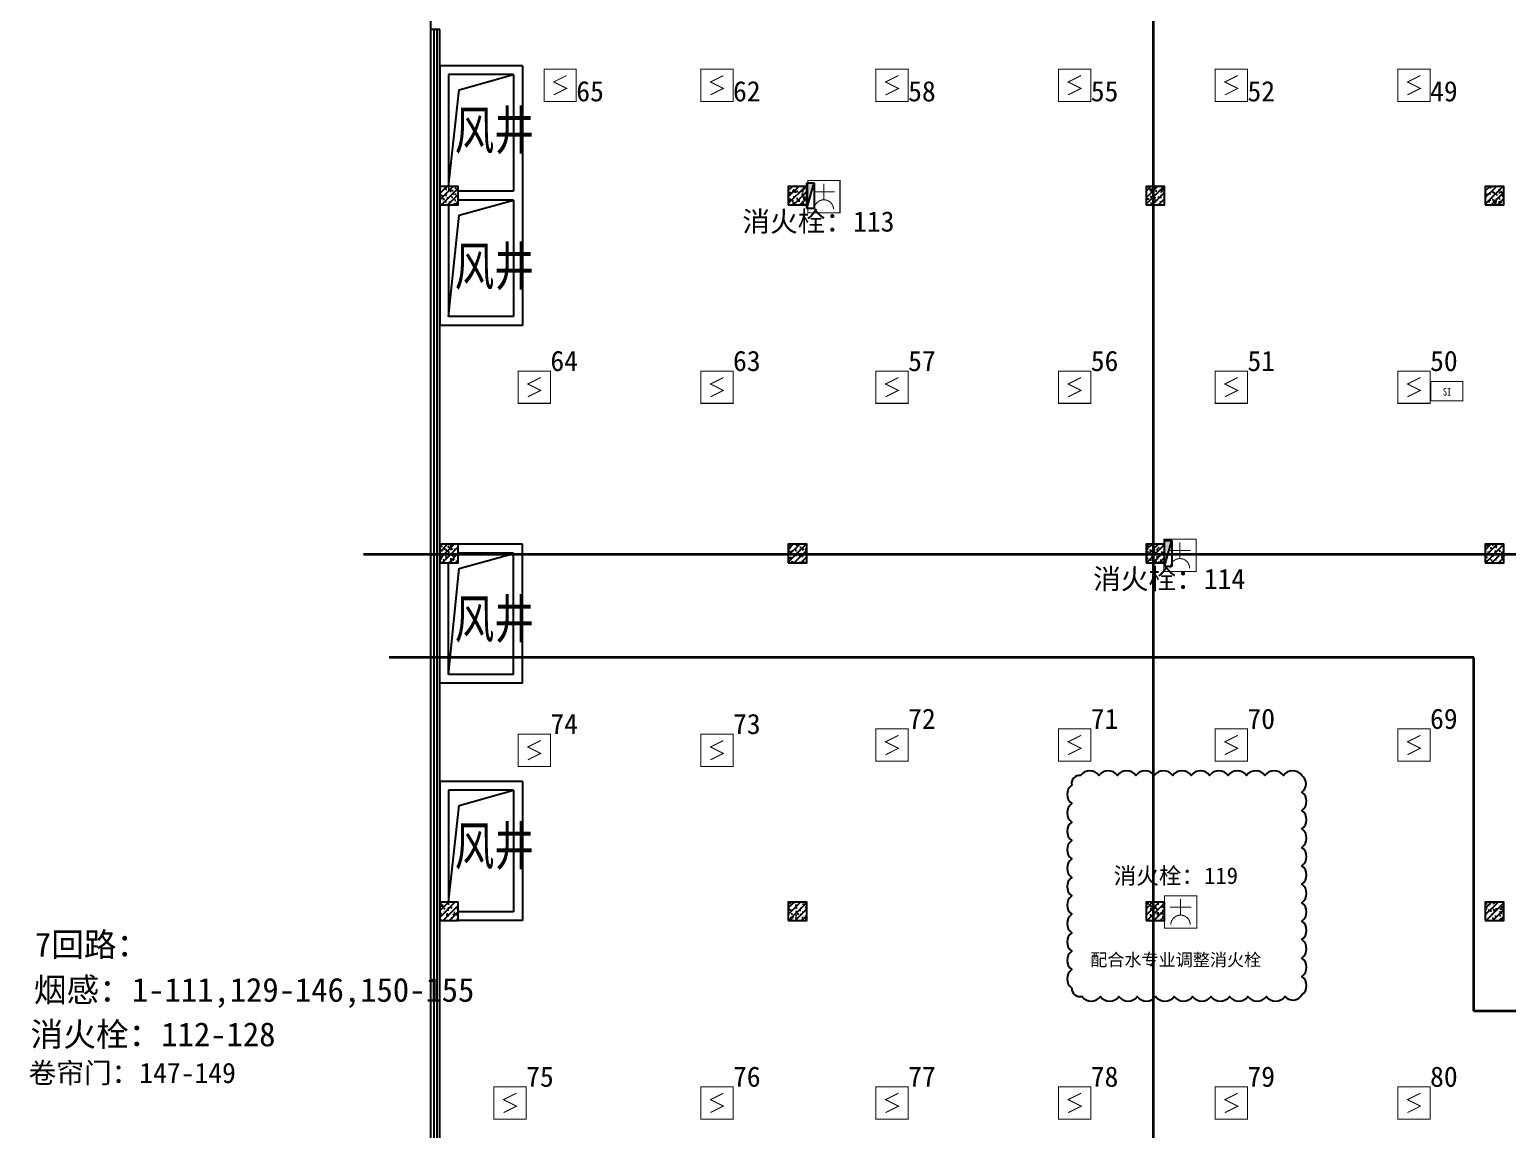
# Model space of a CAD drawing. Header units: millimetres. Extents: x -633009578 to 5705885, y -633235091 to 2571734.
# Drawn here: x 3271298 to 3311370, y 1947487 to 1977300 of the extents above; entities that cross this region are included whole.
import ezdxf

# ---------------------------------------------------------------- set-up
doc = ezdxf.new("R2010")
doc.units = ezdxf.units.MM
doc.header["$LTSCALE"] = 1000
doc.header["$MEASUREMENT"] = 0
doc.layers.get('0').update_dxf_attribs({"color": 9})
for name, color, linetype in [('000000000000电气', 7, 'Continuous'), ('3T_WOOD', 21, 'Continuous'), ('A-COLUM(柱)', 255, 'Continuous'), ('A-F-AREA(计算)', 5, 'Continuous'), ('A-OTHER(其它)', 192, 'Continuous'), ('A-TEXT(房间)', 243, 'Continuous'), ('A-WALL(墙)', 255, 'Continuous'), ('A-WINDOW（窗）', 4, 'Continuous'), ('EQUIP_消火栓', 7, 'Continuous'), ('设备-消防', 3, 'Continuous'), ('设备-照明', 3, 'Continuous')]:
    doc.layers.add(name, color=color, linetype=linetype)
doc.styles.add('_TCH', font='simhei.ttf', dxfattribs={"width": 0.75, "bigfont": 'hztxt.shx'})
doc.styles.add('ELEC-DIM', font='simhei.ttf')
doc.styles.add('IDQSTYLE', font='simhei.ttf', dxfattribs={"width": 0.707, "bigfont": 'hztxt.shx'})
doc.styles.get("Standard").update_dxf_attribs({"font": 'simhei.ttf', "bigfont": 'hztxt.shx'})
doc.styles.add('宋体', font='simhei.ttf')

# ---------------------------------------------------------------- blocks, each defined once
blk = doc.blocks.new('HC001224')
at = {"color": 0, "linetype": 'Continuous', "const_width": 0.2}
blk.add_lwpolyline([(-3.125, 3.125), (3.125, 3.125), (3.125, -3.125), (-3.125, -3.125)], close=True, dxfattribs=at)
blk.add_lwpolyline([(1.25, 1.875), (-1.25, 0.625), (1.25, -0.625), (-1.25, -1.875)], dxfattribs=at)
at = {"color": 0, "style": 'IDQSTYLE', "width": 0.7}
blk.add_attdef('PSFHATT', (5.125, -3.125), '', height=2.5, dxfattribs=at)
blk = doc.blocks.new('HC001552')
at = {"color": 0, "linetype": 'Continuous', "const_width": 0.2}
blk.add_lwpolyline([(-3.125, 3.125), (3.125, 3.125), (3.125, -3.125), (-3.125, -3.125)], close=True, dxfattribs=at)
blk.add_lwpolyline([(-1.875, 2.5, 0.1989123673796508), (-1.325825214724788, 1.174174785275256, 0.1989123673796632), (-1.010554351787499e-15, 0.625, 0.1989123673796561), (1.325825214724758, 1.174174785275198, 0.1989123673796527), (1.875, 2.5)], format="xyb", dxfattribs=at)
for points in [[(-1.4210854715202e-14, 0.625), (0, -2.5)], [(-2.062500000000007, -0.9375000000000071), (2.062499999999993, -0.9374999999999931)]]:
    blk.add_lwpolyline(points, dxfattribs=at)
at = {"color": 0, "style": 'IDQSTYLE', "width": 0.7}
blk.add_attdef('PSFHATT', (5.125, -3.125), '', height=2.5, dxfattribs=at)
blk = doc.blocks.new('HC001180')
at = {"color": 0, "linetype": 'Continuous', "const_width": 0.2}
blk.add_lwpolyline([(-3.125, 1.875000000000028), (3.125, 1.875000000000028), (3.125, -1.874999999999972), (-3.125, -1.874999999999972)], close=True, dxfattribs=at)
at = {"color": 0, "style": 'IDQSTYLE', "width": 0.7}
for tag, p in [('SI', (-0.7698887372055268, -0.8480397754184743)), ('PSFHATT', (5.125, -1.874999999999972))]:
    blk.add_attdef(tag, p, '', height=1.5, dxfattribs=at)
blk = doc.blocks.new('$TwtSys$00000434')
for p, q in [((-0.5, 0.5), (-0.5, -0.5)), ((-0.5, -0.5), (0.5, 0.5)), ((0.5, 0.5), (-0.5, 0.5)), ((0.5, -0.5), (0.5, 0.5)), ((-0.5, -0.5), (0.5, -0.5))]:
    blk.add_line(p, q)
blk.add_solid([(0.5, -0.5), (0.5, 0.5), (-0.5, -0.5)])
blk = doc.blocks.new('G$CD148DACB')
at = {"layer": 'EQUIP_消火栓', "xscale": 700, "yscale": -200, "zscale": 700, "rotation": 90.00000500895631}
for p in [(-123250.0000000098, 116300.0000087852), (-113550.0000000098, 106600.0000087852)]:
    blk.add_blockref('$TwtSys$00000434', p, dxfattribs=at)
blk = doc.blocks.new('_FZH')
h = blk.add_hatch()
h.set_pattern_fill('钢筋混凝土', color=256, scale=0.1, style=0)
h.set_pattern_definition([(45, (0, 0), (-0.1767766952966369, 0.1767766952966369), []), (50, (0, 0), (0.7172601826007535, -0.06275213498259512), [0.07500000000000001, -0.8250000000000001]), (355, (0, 0), (-0.138751333613, 0.7521921337000119), [0.06, -0.66]), (100.4514, (0.05977168000000001, -0.00522934), (0.5785093817140216, 0.6894395420609536), [0.06374019, -0.701142112]), (46.1842, (0, 0.2), (1.067241048625645, -0.1655190143290181), [0.1125, -1.2375]), (96.6356, (0.088936745, 0.186206693), (0.9346627055487033, 0.9741178709004418), [0.095610288, -1.051713]), (351.1842, (0, 0.2), (0.9346619451336272, 0.9741186009253247), [0.09000000000000001, -0.9900000000000001]), (21, (0.1, 0.15), (0.5969070521184617, -0.4026188906653388), [0.07500000000000001, -0.8250000000000001]), (326, (0.1, 0.15), (0.2433153319215824, 0.7251500450468529), [0.06, -0.66]), (71.4514, (0.149742233, 0.116448394), (0.84022262858149, 0.3225304967099524), [0.06374019, -0.701142112]), (37.50000000000001, (0, 0), (0.01215985531729062, 0.3328938538313115), [0, -0.652, 0, -0.67, 0, -0.6625000000000001]), (7.499999999999999, (0, 0), (0.2630695374421486, 0.3944117118823603), [0, -0.382, 0, -0.637, 0, -0.2525]), (-32.5, (-0.223, 0), (0.533822436172409, -0.02255487173437976), [0, -0.25, 0, -0.78, 0, -1.035]), (-42.5, (-0.323, 0), (0.5831861693423862, 0.1001049823323177), [0, -0.325, 0, -0.518, 0, -0.735])])
h.paths.add_polyline_path([(-0.5, -0.5), (0.5, -0.5), (0.5, 0.5), (-0.5, 0.5)])
blk.add_lwpolyline([(-0.5, -0.5), (0.5, -0.5), (0.5, 0.5), (-0.5, 0.5)], close=True)
blk = doc.blocks.new('$TCHSYS$WIN2D')
for p, q in [((-0.5, 0.5), (0.5, 0.5)), ((-0.5, 0.5), (-0.4999999999999999, -0.5)), ((0.5, 0.5), (0.4999999999999998, -0.5)), ((0.5, 0.1666666666666666), (-0.5, 0.1666666666666666)), ((0.5, -0.1666666666666667), (-0.5, -0.1666666666666667)), ((-0.4999999999999999, -0.5), (0.5, -0.5))]:
    blk.add_line(p, q)

msp = doc.modelspace()

# ---------------------------------------------------------------- linework, layer by layer
at = {"layer": '000000000000电气', "color": 4, "lineweight": 35}
for p, q in [((3301768.505206366, 1994219.961148937), (3301768.505206366, 1964731.936101614)), ((3301768.505206366, 1964731.936101614), (3301768.505206366, 1949821.454050158)), ((3296873.918288362, 1963072.478434223), (3280351.691140806, 1963072.478434223)), ((3343723.896011235, 1963072.478434223), (3296873.918288362, 1963072.478434223)), ((3301768.505206366, 1949821.454050158), (3301768.505206366, 1931726.016170191))]:
    msp.add_line(p, q, dxfattribs=at)
at = {"layer": '000000000000电气', "color": 1, "lineweight": 35}
for p, q in [((3310456.955518402, 1960279.386026636), (3281047.717363762, 1960279.386026636)), ((3310456.955518402, 1950695.334773406), (3310456.955518402, 1960279.386026636)), ((3358763.3977841, 1950695.334773406), (3310456.955518402, 1950695.334773406))]:
    msp.add_line(p, q, dxfattribs=at)
at = {"layer": '3T_WOOD'}
msp.add_lwpolyline([(3284659.99403177, 1963349.596922462), (3282419.994031749, 1963349.596922424)], dxfattribs=at)
at = {"layer": 'A-F-AREA(计算)'}
msp.add_lwpolyline([(3282179.971570265, 1991839.59697076), (3416459.971570265, 1991839.59697076), (3416459.971570265, 1855759.59697076), (3282179.971570265, 1855759.59697076)], close=True, dxfattribs=at)
at = {"layer": 'A-OTHER(其它)'}
for points in [[(3282659.994031688, 1973049.596922453), (3282945.924331985, 1975669.748718478), (3284419.994031774, 1976079.596922431)], [(3282659.994031697, 1969519.596922328), (3282945.924331528, 1972269.748718509), (3284419.994031317, 1972679.596922462)], [(3282659.994031688, 1959819.596922151), (3282945.924331985, 1962689.748718467), (3284419.994031774, 1963099.59692242)], [(3282659.994031688, 1953649.596922453), (3282945.924331985, 1956269.748718478), (3284419.994031774, 1956679.596922431)]]:
    msp.add_lwpolyline(points, dxfattribs=at)
at = {"layer": 'A-WALL(墙)'}
for p, q in [((3282419.994031727, 1976319.59692237), (3282419.994031734, 1973049.596922453)), ((3284659.99403176, 1976319.59692237), (3282419.994031727, 1976319.59692237)), ((3282659.99403173, 1976079.596922373), (3282659.994031738, 1973049.596922453)), ((3284419.994031616, 1976079.596922373), (3282659.99403173, 1976079.596922373)), ((3284419.994031616, 1976079.596922373), (3284419.994031616, 1972919.59692259)), ((3284659.99403176, 1976319.59692237), (3284659.994031749, 1972799.596922446)), ((3284419.994031616, 1972919.59692259), (3282919.994031977, 1972919.596922586)), ((3284659.994031749, 1972799.596922446), (3284659.994031756, 1969279.596922575)), ((3282419.994031767, 1972549.596922453), (3282419.994031719, 1969279.596922575)), ((3282659.994031721, 1972549.596922453), (3282659.994031719, 1969519.596922572)), ((3284419.994031758, 1972679.596922348), (3282919.994031977, 1972679.596922501)), ((3284419.994031758, 1972679.596922348), (3284419.994031758, 1969519.596922572)), ((3284659.994031756, 1969279.596922575), (3282419.994031719, 1969279.596922575)), ((3284419.994031758, 1969519.596922572), (3282659.994031719, 1969519.596922572)), ((3284659.994031661, 1963349.596922462), (3282919.994031977, 1963349.596922483)), ((3284659.99403166, 1959579.596922344), (3284659.994031661, 1963349.596922462)), ((3282419.99403165, 1959579.596922344), (3282419.994031677, 1962849.596922453)), ((3282659.994031796, 1959819.596922341), (3282659.994031713, 1962849.596922453)), ((3284419.994031664, 1963109.596922462), (3282919.994031977, 1963109.596922372)), ((3284419.994031663, 1959819.596922341), (3284419.994031664, 1963109.596922462)), ((3284659.99403166, 1959579.596922344), (3282419.99403165, 1959579.596922344)), ((3284419.994031663, 1959819.596922341), (3282659.994031796, 1959819.596922341)), ((3282419.99403173, 1956919.596922379), (3282419.994031739, 1953649.596922453)), ((3284659.994031738, 1956919.596922379), (3282419.99403173, 1956919.596922379)), ((3284659.994031738, 1956919.596922379), (3284659.994031738, 1953149.596922356)), ((3282659.994031733, 1956679.596922382), (3282659.994031793, 1953649.596922453)), ((3284419.99403174, 1956679.596922382), (3282659.994031733, 1956679.596922382)), ((3284419.99403174, 1956679.596922382), (3284419.994031741, 1953389.596922586)), ((3284419.994031741, 1953389.596922586), (3282919.994031977, 1953389.596922351)), ((3284659.994031738, 1953149.596922356), (3282919.994031977, 1953149.596922247))]:
    msp.add_line(p, q, dxfattribs=at)
at = {"layer": '设备-照明', "color": 6}
msp.add_lwpolyline([(3305795.210073127, 1957080.794877798, 0.5206), (3305295.210073127, 1957080.794877798, 0.5206), (3304795.210073127, 1957080.794877798, 0.5206), (3304295.210073127, 1957080.794877798, 0.5206), (3303795.210073127, 1957080.794877798, 0.5206), (3303295.210073127, 1957080.794877798, 0.5206), (3302795.210073127, 1957080.794877798, 0.5206), (3302295.210073127, 1957080.794877798, 0.5206), (3301795.210073127, 1957080.794877798, 0.5206), (3301295.210073127, 1957080.794877798, 0.5206), (3300795.210073127, 1957080.794877798, 0.5206), (3300295.210073127, 1957080.794877798, 0.5206), (3299795.210073127, 1957080.794877798, 0.5206), (3299558.167720394, 1956817.837230531, 0.5206), (3299558.167720394, 1956317.837230531, 0.5206), (3299558.167720394, 1955817.837230531, 0.5206), (3299558.167720394, 1955317.837230531, 0.5206), (3299558.167720394, 1954817.837230531, 0.5206), (3299558.167720394, 1954317.837230531, 0.5206), (3299558.167720394, 1953817.837230531, 0.5206), (3299558.167720394, 1953317.837230531, 0.5206), (3299558.167720394, 1952817.837230531, 0.5206), (3299558.167720394, 1952317.837230531, 0.5206), (3299558.167720394, 1951817.837230531, 0.5206), (3299558.167720394, 1951317.837230531, 0.5206), (3299834.475226168, 1951094.144736306, 0.5206), (3300334.475226168, 1951094.144736306, 0.5206), (3300834.475226168, 1951094.144736306, 0.5206), (3301334.475226168, 1951094.144736306, 0.5206), (3301834.475226168, 1951094.144736306, 0.5206), (3302334.475226168, 1951094.144736306, 0.5206), (3302834.475226168, 1951094.144736306, 0.5206), (3303334.475226168, 1951094.144736306, 0.5206), (3303834.475226168, 1951094.144736306, 0.5206), (3304334.475226168, 1951094.144736306, 0.5206), (3304834.475226168, 1951094.144736306, 0.5206), (3305334.475226168, 1951094.144736306, 0.5206), (3305795.210073127, 1951133.409889347, 0.5206), (3305795.210073127, 1951633.409889347, 0.5206), (3305795.210073127, 1952133.409889347, 0.5206), (3305795.210073127, 1952633.409889347, 0.5206), (3305795.210073127, 1953133.409889347, 0.5206), (3305795.210073127, 1953633.409889347, 0.5206), (3305795.210073127, 1954133.409889347, 0.5206), (3305795.210073127, 1954633.409889347, 0.5206), (3305795.210073127, 1955133.409889347, 0.5206), (3305795.210073127, 1955633.409889347, 0.5206), (3305795.210073127, 1956133.409889347, 0.5206), (3305795.210073127, 1956633.409889347, 0.5206), (3305795.210073127, 1957080.794877798, 0.5206)], format="xyb", close=True, dxfattribs=at)

# ---------------------------------------------------------------- block references
at = {"layer": '3T_WOOD'}
msp.add_blockref('G$CD148DACB', (3415719.994031765, 1856499.596922423), dxfattribs=at)
at = {"layer": 'A-COLUM(柱)', "xscale": 500, "yscale": 500, "zscale": 500}
for p in [(3282669.994031749, 1972799.596922424), (3292119.994031749, 1972799.596922424), (3301819.994031749, 1972799.596922424), (3311019.994031749, 1972799.596922424), (3282669.994031749, 1963099.596922424), (3292119.994031749, 1963099.596922424), (3301819.994031749, 1963099.596922424), (3311019.994031749, 1963099.596922424), (3282669.994031765, 1953399.596922424), (3292119.994031765, 1953399.596922424), (3301819.994031749, 1953399.596922424), (3311019.994031749, 1953399.596922424)]:
    msp.add_blockref('_FZH', p, dxfattribs=at)
at = {"layer": 'A-WINDOW（窗）', "extrusion": (0, 0, -1), "xscale": 52000, "yscale": 240, "zscale": 52000, "rotation": 90.00000000000001}
msp.add_blockref('$TCHSYS$WIN2D', (-3282299.994031749, 1951299.596922467), dxfattribs=at)
at = {"layer": '设备-消防', "xscale": 140, "yscale": 140, "zscale": 140, "rotation": 180}
for name, p in [('HC001224', (3285684.971814688, 1975791.212046199)), ('HC001224', (3289934.767846846, 1975791.212046199)), ('HC001224', (3294682.971814688, 1975791.212046199)), ('HC001224', (3299634.767846846, 1975791.212046199)), ('HC001224', (3303882.971814688, 1975791.212046199)), ('HC001224', (3308834.767846846, 1975791.212046199)), ('HC001552', (3292835.5, 1972773)), ('HC001224', (3284982.971814688, 1967606.212046199)), ('HC001224', (3289934.767846846, 1967606.212046199)), ('HC001224', (3294682.971814688, 1967606.212046199)), ('HC001224', (3299634.767846846, 1967606.212046199)), ('HC001224', (3303882.971814688, 1967606.212046199)), ('HC001224', (3308834.767846846, 1967606.212046199)), ('HC001552', (3302490, 1963047.777842244)), ('HC001224', (3294682.971814688, 1957906.212046199)), ('HC001224', (3299634.767846846, 1957906.212046199)), ('HC001224', (3303882.971814688, 1957906.212046199)), ('HC001224', (3308834.767846846, 1957906.212046199)), ('HC001224', (3284982.971814688, 1957765.615123716)), ('HC001224', (3289934.767846846, 1957765.615123716)), ('HC001224', (3284325.768891764, 1948206.212046199)), ('HC001224', (3289934.767846846, 1948206.212046199)), ('HC001224', (3294682.971814688, 1948206.212046199)), ('HC001224', (3299634.767846846, 1948206.212046199)), ('HC001224', (3303882.971814688, 1948206.212046199)), ('HC001224', (3308834.767846846, 1948206.212046199))]:
    msp.add_blockref(name, p, dxfattribs=at)
at = {"layer": '设备-消防'}
ref = msp.add_blockref('HC001180', (3309725.44918957, 1967495.535502289), dxfattribs=dict(at, xscale=140, yscale=140, zscale=140))
ref.add_attrib('SI', 'SI', (3309617.664766362, 1967376.80993373), dxfattribs={"layer": '0', "color": 0, "height": 210, "width": 0.8})
at = {"layer": '设备-消防', "color": 8, "xscale": 140, "yscale": 140, "zscale": 140, "rotation": 180}
msp.add_blockref('HC001552', (3302506.556068487, 1953383.586021584), dxfattribs=at)

# ---------------------------------------------------------------- texts
at = {"layer": '000000000000电气', "color": 1, "style": '宋体'}
for s, p in [('65', (3286122.471814688, 1975353.712046199)), ('62', (3290372.267846846, 1975353.712046199)), ('58', (3295120.471814688, 1975353.712046199)), ('55', (3300072.267846846, 1975353.712046199)), ('52', (3304320.471814688, 1975353.712046199)), ('49', (3309272.267846846, 1975353.712046199)), ('64', (3285420.471814688, 1968043.712046199)), ('63', (3290372.267846846, 1968043.712046199)), ('57', (3295120.471814688, 1968043.712046199)), ('56', (3300072.267846846, 1968043.712046199)), ('51', (3304320.471814688, 1968043.712046199)), ('50', (3309272.267846846, 1968043.712046199)), ('74', (3285420.471814688, 1958203.115123716)), ('73', (3290372.267846846, 1958203.115123716)), ('72', (3295120.471814688, 1958343.712046199)), ('71', (3300072.267846846, 1958343.712046199)), ('70', (3304320.471814688, 1958343.712046199)), ('69', (3309272.267846846, 1958343.712046199)), ('75', (3284763.268891764, 1948643.712046199)), ('76', (3290372.267846846, 1948643.712046199)), ('77', (3295120.471814688, 1948643.712046199)), ('78', (3300072.267846846, 1948643.712046199)), ('79', (3304320.471814688, 1948643.712046199)), ('80', (3309272.267846846, 1948643.712046199))]:
    msp.add_text(s, height=550, dxfattribs=at).set_placement(p)
at = {"layer": '000000000000电气', "color": 4, "style": '宋体'}
for s, height, p in [('消火栓：113', 550, (3290625.940773101, 1971823.081890048)), ('消火栓：114', 550, (3300136.733636046, 1962136.022078716)), ('消火栓：119', 450, (3300690.926838495, 1954140.754273125))]:
    msp.add_text(s, height=height, dxfattribs=at).set_placement(p)
at = {"layer": '000000000000电气', "color": 0, "lineweight": 35, "style": '宋体'}
for s, p in [('7回路：', (3271441.704179354, 1952173.120954025)), ('烟感：1-111,129-146,150-155', (3271413.574061467, 1950946.284844182)), ('消火栓：112-128', (3271325.113266829, 1949740.941700015))]:
    msp.add_text(s, height=650, dxfattribs=at).set_placement(p)
at = {"layer": '000000000000电气', "color": 7, "lineweight": 35, "style": '宋体'}
msp.add_text('卷帘门：147-149', height=550, dxfattribs=at).set_placement((3271272.61002001, 1948744.716460934))
at = {"layer": 'A-TEXT(房间)', "style": '_TCH', "width": 0.75}
for p in [(3282825.017816475, 1974048.142630661), (3282825.017816475, 1970361.655859838), (3282825.017816475, 1960801.051214125), (3282825.017816475, 1954648.142630661)]:
    msp.add_text('风井', height=1050, dxfattribs=at).set_placement(p)
at = {"layer": '设备-照明', "color": 6, "style": 'ELEC-DIM'}
msp.add_text('配合水专业调整消火栓', height=339.8734177215189, dxfattribs=at).set_placement((3300057.335026963, 1951916.235280253))

doc.saveas('drawing.dxf')
